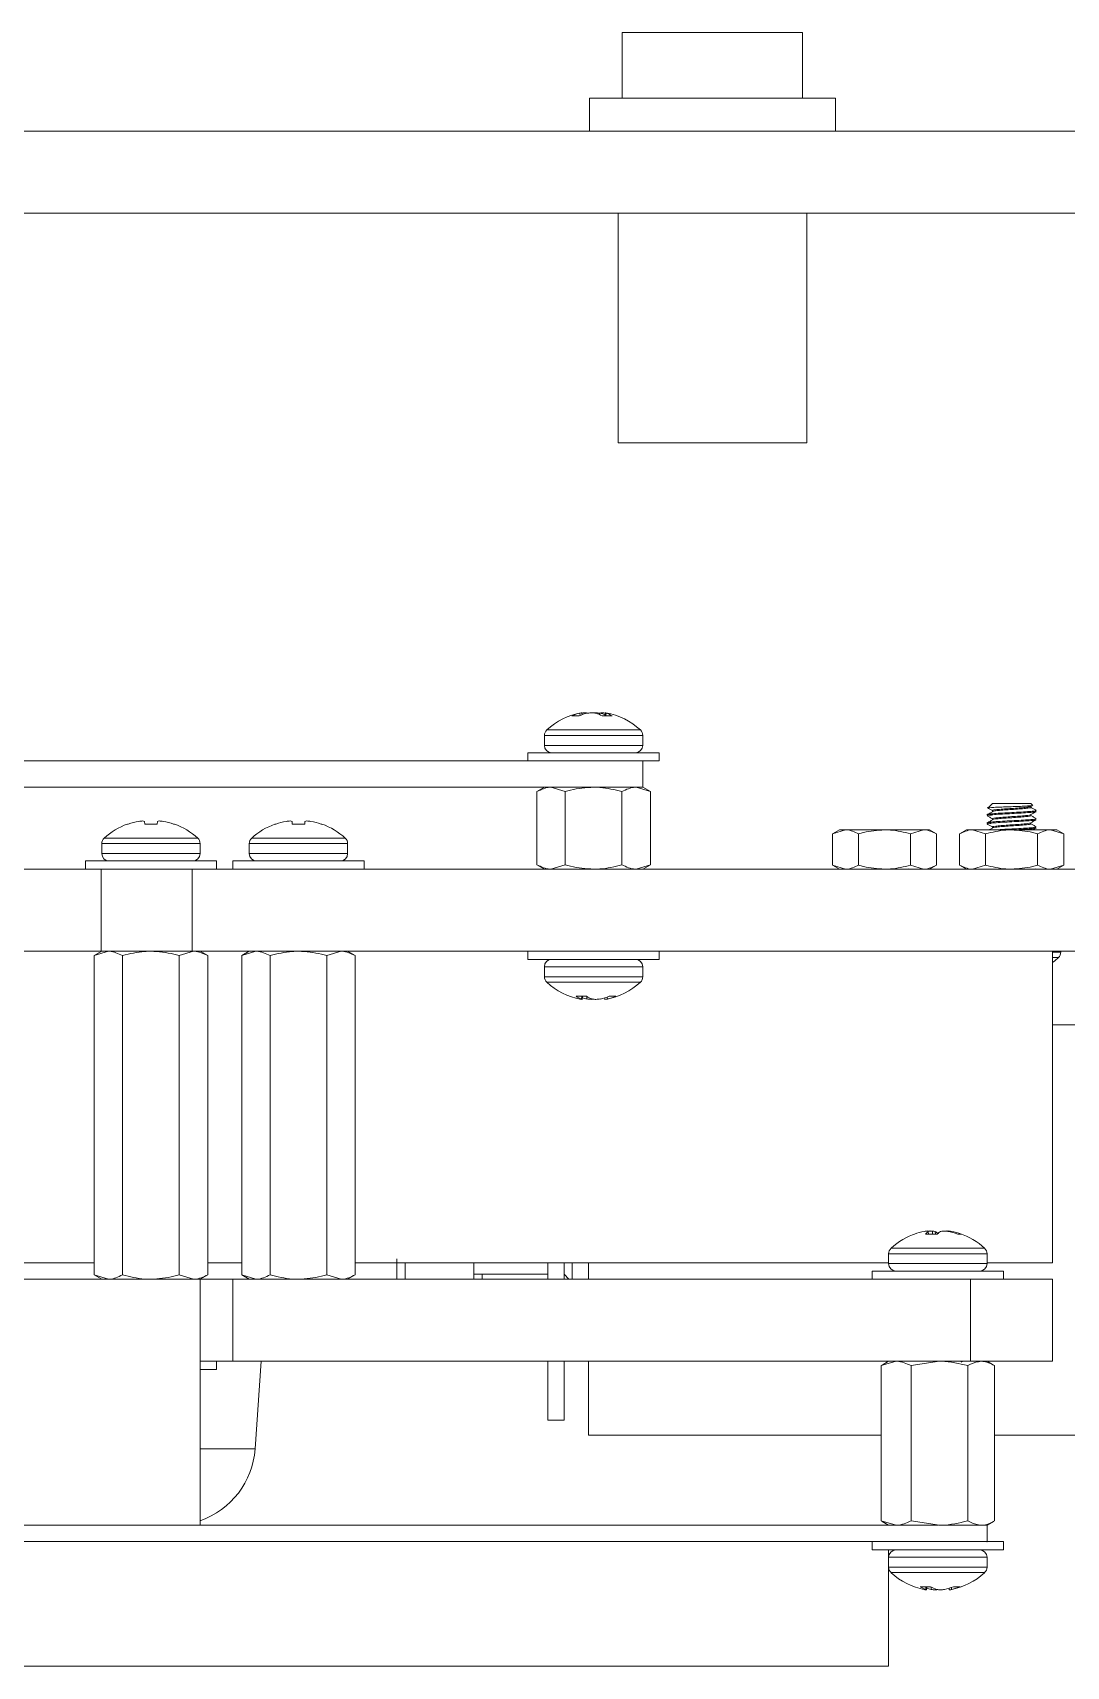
# Model space of a CAD drawing. Header units: inches. Extents: x -1846 to 3013, y 0 to 1997.
# Drawn here: x 2123.47 to 2154.99, y 741.88 to 791.68 of the extents above; entities that cross this region are included whole.
import ezdxf

# ---------------------------------------------------------------- set-up
doc = ezdxf.new("R2010")
doc.units = ezdxf.units.IN
doc.layers.get('0').update_dxf_attribs({"color": 2, "lineweight": 0})

msp = doc.modelspace()

# ---------------------------------------------------------------- linework, layer by layer
for p, q in [((2141.449, 791.679), (2141.449, 789.679)), ((2141.449, 791.679), (2146.949, 791.679)), ((2146.949, 791.679), (2146.949, 789.679)), ((2140.449, 789.679), (2140.449, 788.679)), ((2140.449, 789.679), (2147.949, 789.679)), ((2147.949, 789.679), (2147.949, 788.679)), ((2082.074, 788.679), (2162.074, 788.679)), ((2084.574, 786.179), (2159.574, 786.179)), ((2141.324, 779.179), (2141.324, 786.179)), ((2147.074, 779.179), (2147.074, 786.179)), ((2147.074, 779.179), (2141.324, 779.179)), ((2140.162, 770.865), (2140.157, 770.936)), ((2140.231, 770.891), (2140.226, 770.949)), ((2140.328, 770.948), (2140.328, 770.949)), ((2140.374, 770.932), (2140.374, 770.936)), ((2140.383, 770.934), (2140.382, 770.936)), ((2140.625, 770.938), (2140.625, 770.949)), ((2140.759, 770.892), (2140.757, 770.936)), ((2140.826, 770.949), (2140.826, 770.949)), ((2140.914, 770.854), (2140.923, 770.949)), ((2140.949, 770.854), (2140.956, 770.936)), ((2139.147, 770.424), (2142.001, 770.424)), ((2139.907, 770.854), (2140.134, 770.854)), ((2140.836, 770.854), (2141.139, 770.854)), ((2139.074, 770.258), (2139.074, 769.954)), ((2139.074, 770.258), (2142.074, 770.258)), ((2139.074, 769.954), (2142.074, 769.954)), ((2142.074, 769.954), (2142.074, 770.258)), ((2104.897, 769.479), (2139.252, 769.479)), ((2138.574, 769.729), (2138.574, 769.479)), ((2138.574, 769.729), (2142.574, 769.729)), ((2139.252, 769.479), (2141.897, 769.479)), ((2141.897, 769.479), (2142.074, 769.479)), ((2142.074, 769.479), (2142.074, 768.679)), ((2142.074, 769.479), (2142.574, 769.479)), ((2142.574, 769.479), (2142.574, 769.729)), ((2102.074, 768.679), (2142.074, 768.679)), ((2139.074, 768.679), (2138.842, 768.545)), ((2138.842, 768.545), (2138.842, 766.313)), ((2139.708, 768.545), (2139.275, 768.679)), ((2139.708, 768.545), (2139.708, 766.313)), ((2141.44, 768.545), (2141.44, 766.313)), ((2142.306, 768.545), (2141.873, 768.679)), ((2142.306, 768.545), (2142.074, 768.679)), ((2142.306, 768.545), (2142.306, 766.313)), ((2152.737, 768.179), (2152.608, 768.05)), ((2153.912, 768.179), (2152.737, 768.179)), ((2152.737, 767.967), (2152.737, 767.936)), ((2153.874, 768.109), (2153.816, 768.069)), ((2153.906, 768.087), (2153.976, 768.128)), ((2153.962, 768.129), (2153.912, 768.179)), ((2153.912, 768.061), (2153.912, 768.09)), ((2153.952, 767.913), (2153.952, 767.944)), ((2154.061, 767.93), (2154.074, 767.937)), ((2126.358, 767.554), (2126.383, 767.554)), ((2126.878, 767.636), (2126.885, 767.554)), ((2126.885, 767.554), (2127.263, 767.554)), ((2127.263, 767.554), (2127.271, 767.636)), ((2127.765, 767.554), (2127.791, 767.554)), ((2130.858, 767.554), (2130.883, 767.554)), ((2131.378, 767.636), (2131.385, 767.554)), ((2131.385, 767.554), (2131.763, 767.554)), ((2131.763, 767.554), (2131.771, 767.636)), ((2132.265, 767.554), (2132.291, 767.554)), ((2152.59, 767.844), (2152.579, 767.838)), ((2152.59, 767.594), (2152.579, 767.588)), ((2152.737, 767.717), (2152.737, 767.686)), ((2152.737, 767.467), (2152.737, 767.436)), ((2153.912, 767.811), (2153.912, 767.842)), ((2153.912, 767.561), (2153.912, 767.592)), ((2153.952, 767.663), (2153.952, 767.694)), ((2153.952, 767.413), (2153.952, 767.444)), ((2154.061, 767.68), (2154.074, 767.687)), ((2154.061, 767.43), (2154.074, 767.437)), ((2125.574, 766.958), (2125.574, 766.654)), ((2125.574, 766.958), (2128.574, 766.958)), ((2125.647, 767.124), (2128.501, 767.124)), ((2128.574, 766.654), (2128.574, 766.958)), ((2130.074, 766.958), (2130.074, 766.654)), ((2130.074, 766.958), (2133.074, 766.958)), ((2130.147, 767.124), (2133.001, 767.124)), ((2133.074, 766.654), (2133.074, 766.958)), ((2148.074, 767.379), (2147.862, 767.256)), ((2147.862, 767.256), (2148.259, 767.379)), ((2147.862, 767.256), (2147.862, 766.302)), ((2148.074, 767.379), (2148.259, 767.379)), ((2148.259, 767.379), (2149.449, 767.379)), ((2148.656, 767.256), (2148.656, 766.302)), ((2149.449, 767.379), (2150.64, 767.379)), ((2150.243, 767.256), (2150.64, 767.379)), ((2150.243, 767.256), (2150.243, 766.302)), ((2150.64, 767.379), (2150.824, 767.379)), ((2151.037, 767.256), (2150.824, 767.379)), ((2151.037, 767.256), (2151.037, 766.302)), ((2151.949, 767.379), (2151.737, 767.256)), ((2151.737, 766.302), (2151.737, 767.256)), ((2151.949, 767.379), (2152.134, 767.379)), ((2152.531, 767.256), (2152.134, 767.379)), ((2153.324, 767.379), (2152.134, 767.379)), ((2152.531, 766.302), (2152.531, 767.256)), ((2153.324, 767.379), (2154.515, 767.379)), ((2154.118, 766.302), (2154.118, 767.256)), ((2154.912, 767.256), (2154.515, 767.379)), ((2154.515, 767.379), (2154.699, 767.379)), ((2154.912, 767.256), (2154.699, 767.379)), ((2154.912, 766.302), (2154.912, 767.256)), ((2125.074, 766.429), (2125.074, 766.179)), ((2125.074, 766.429), (2129.074, 766.429)), ((2125.574, 766.654), (2128.574, 766.654)), ((2129.074, 766.179), (2129.074, 766.429)), ((2129.574, 766.429), (2129.574, 766.179)), ((2129.574, 766.429), (2133.574, 766.429)), ((2130.074, 766.654), (2133.074, 766.654)), ((2133.574, 766.179), (2133.574, 766.429)), ((2118.588, 766.179), (2125.561, 766.179)), ((2125.561, 763.679), (2125.561, 766.179)), ((2125.561, 766.179), (2128.334, 766.179)), ((2128.334, 766.179), (2128.334, 763.679)), ((2128.334, 766.179), (2162.348, 766.179)), ((2138.842, 766.313), (2139.074, 766.179)), ((2139.708, 766.313), (2139.275, 766.179)), ((2142.306, 766.313), (2141.873, 766.179)), ((2142.074, 766.179), (2142.306, 766.313)), ((2147.862, 766.302), (2148.074, 766.179)), ((2147.862, 766.302), (2148.259, 766.179)), ((2150.189, 766.181), (2150.198, 766.186)), ((2150.243, 766.302), (2150.64, 766.179)), ((2150.824, 766.179), (2151.037, 766.302)), ((2151.737, 766.302), (2151.949, 766.179)), ((2152.531, 766.302), (2152.134, 766.179)), ((2152.74, 766.182), (2152.734, 766.179)), ((2154.061, 766.18), (2154.074, 766.187)), ((2154.912, 766.302), (2154.515, 766.179)), ((2154.699, 766.179), (2154.912, 766.302)), ((2118.588, 763.679), (2125.561, 763.679)), ((2125.574, 763.679), (2125.342, 763.545)), ((2125.342, 763.545), (2125.775, 763.679)), ((2125.342, 753.813), (2125.342, 763.545)), ((2128.334, 763.679), (2125.561, 763.679)), ((2126.208, 753.813), (2126.208, 763.545)), ((2127.94, 763.545), (2128.373, 763.679)), ((2127.94, 753.813), (2127.94, 763.545)), ((2128.334, 763.679), (2162.348, 763.679)), ((2128.806, 763.545), (2128.574, 763.679)), ((2128.806, 753.813), (2128.806, 763.545)), ((2130.074, 763.679), (2129.842, 763.545)), ((2129.842, 763.545), (2130.275, 763.679)), ((2129.842, 753.813), (2129.842, 763.545)), ((2130.708, 753.813), (2130.708, 763.545)), ((2132.44, 763.545), (2132.873, 763.679)), ((2132.44, 753.813), (2132.44, 763.545)), ((2133.306, 763.545), (2133.074, 763.679)), ((2133.306, 753.813), (2133.306, 763.545)), ((2138.574, 763.679), (2138.574, 763.429)), ((2142.574, 763.429), (2142.574, 763.679)), ((2154.574, 763.679), (2154.574, 754.179)), ((2154.824, 763.65), (2154.574, 763.65)), ((2154.751, 763.484), (2154.574, 763.484)), ((2154.824, 763.65), (2154.824, 763.679)), ((2142.574, 763.429), (2138.574, 763.429)), ((2139.074, 763.204), (2139.074, 762.9)), ((2142.074, 763.204), (2139.074, 763.204)), ((2142.074, 762.9), (2142.074, 763.204)), ((2142.074, 762.9), (2139.074, 762.9)), ((2142.001, 762.734), (2139.147, 762.734)), ((2140.355, 762.304), (2140.039, 762.304)), ((2140.212, 762.304), (2140.206, 762.221)), ((2140.238, 762.304), (2140.229, 762.208)), ((2140.366, 762.298), (2140.368, 762.221)), ((2140.502, 762.233), (2140.502, 762.208)), ((2140.915, 762.256), (2140.919, 762.208)), ((2140.991, 762.282), (2140.995, 762.221)), ((2141.257, 762.304), (2141.05, 762.304)), ((2155.574, 761.429), (2154.574, 761.429)), ((2150.695, 755.054), (2151.058, 755.054)), ((2150.786, 755.054), (2150.779, 755.136)), ((2150.825, 755.149), (2150.825, 755.149)), ((2150.911, 755.054), (2150.907, 755.149)), ((2151, 755.054), (2150.994, 755.136)), ((2151.323, 755.149), (2151.323, 755.149)), ((2151.383, 755.135), (2151.385, 755.149)), ((2151.488, 755.112), (2151.489, 755.136)), ((2151.682, 755.054), (2151.791, 755.054)), ((2149.647, 754.624), (2152.501, 754.624)), ((2118.806, 754.179), (2125.342, 754.179)), ((2128.806, 754.179), (2129.842, 754.179)), ((2133.306, 754.179), (2149.574, 754.179)), ((2134.574, 754.179), (2134.574, 754.302)), ((2134.574, 754.179), (2134.636, 754.179)), ((2134.574, 753.679), (2134.574, 754.179)), ((2134.824, 753.679), (2134.824, 754.179)), ((2136.924, 753.679), (2136.924, 754.179)), ((2139.174, 753.679), (2139.174, 754.179)), ((2139.674, 753.679), (2139.674, 754.179)), ((2139.924, 754.179), (2139.924, 753.679)), ((2140.424, 754.179), (2140.424, 753.679)), ((2149.574, 754.458), (2149.574, 754.154)), ((2149.574, 754.458), (2152.574, 754.458)), ((2149.574, 754.154), (2152.574, 754.154)), ((2152.574, 754.154), (2152.574, 754.458)), ((2152.574, 754.179), (2154.574, 754.179)), ((2115.574, 753.679), (2128.574, 753.679)), ((2125.342, 753.813), (2125.574, 753.679)), ((2125.342, 753.813), (2125.775, 753.679)), ((2127.94, 753.813), (2128.373, 753.679)), ((2128.574, 753.679), (2128.806, 753.813)), ((2129.574, 753.679), (2128.574, 753.679)), ((2128.574, 753.679), (2128.574, 746.179)), ((2129.574, 751.179), (2129.574, 753.679)), ((2129.574, 753.679), (2152.074, 753.679)), ((2129.842, 753.813), (2130.074, 753.679)), ((2129.842, 753.813), (2130.275, 753.679)), ((2132.44, 753.813), (2132.873, 753.679)), ((2133.074, 753.679), (2133.306, 753.813)), ((2136.924, 753.829), (2139.174, 753.829)), ((2137.174, 753.679), (2137.174, 753.829)), ((2139.674, 753.829), (2139.824, 753.679)), ((2149.074, 753.929), (2149.074, 753.679)), ((2149.074, 753.929), (2153.074, 753.929)), ((2152.074, 751.179), (2152.074, 753.679)), ((2152.074, 753.679), (2154.574, 753.679)), ((2153.074, 753.679), (2153.074, 753.929)), ((2154.574, 753.679), (2154.574, 751.179)), ((2129.574, 751.179), (2128.574, 751.179)), ((2129.074, 750.929), (2129.074, 751.179)), ((2129.574, 751.179), (2152.074, 751.179)), ((2130.248, 748.504), (2130.435, 751.179)), ((2139.174, 749.379), (2139.174, 751.179)), ((2139.674, 749.379), (2139.674, 751.179)), ((2140.424, 751.179), (2140.424, 748.929)), ((2149.342, 746.313), (2149.342, 751.045)), ((2149.343, 751.045), (2149.801, 751.179)), ((2149.383, 751.067), (2149.343, 751.045)), ((2149.343, 746.313), (2149.343, 751.045)), ((2149.574, 751.179), (2149.374, 751.063)), ((2150.258, 751.045), (2151.123, 751.179)), ((2150.258, 746.313), (2150.258, 751.045)), ((2151.787, 751.151), (2151.82, 751.17)), ((2151.989, 746.313), (2151.989, 751.045)), ((2154.574, 751.179), (2152.074, 751.179)), ((2152.775, 751.063), (2152.574, 751.179)), ((2152.806, 746.313), (2152.806, 751.045)), ((2152.806, 746.313), (2152.806, 751.045)), ((2129.074, 750.929), (2128.574, 750.929)), ((2139.174, 749.379), (2139.674, 749.379)), ((2128.574, 748.504), (2130.248, 748.504)), ((2140.424, 748.929), (2149.342, 748.929)), ((2152.806, 748.929), (2155.574, 748.929)), ((2091.574, 746.179), (2151.074, 746.179)), ((2149.343, 746.313), (2149.801, 746.179)), ((2149.383, 746.29), (2149.343, 746.313)), ((2149.374, 746.295), (2149.574, 746.179)), ((2150.258, 746.313), (2151.123, 746.179)), ((2151.099, 746.179), (2152.574, 746.179)), ((2151.665, 746.179), (2151.659, 746.182)), ((2152.574, 746.179), (2152.775, 746.295)), ((2152.574, 746.179), (2152.574, 745.679)), ((2094.397, 745.679), (2149.752, 745.679)), ((2149.074, 745.679), (2149.074, 745.429)), ((2152.397, 745.679), (2149.752, 745.679)), ((2152.397, 745.679), (2152.574, 745.679)), ((2152.574, 745.679), (2152.513, 745.679)), ((2152.574, 745.679), (2152.574, 745.802)), ((2152.749, 745.679), (2152.574, 745.679)), ((2153.074, 745.679), (2152.749, 745.679)), ((2153.074, 745.429), (2153.074, 745.679)), ((2152.749, 745.429), (2149.074, 745.429)), ((2149.574, 745.204), (2149.574, 745.429)), ((2149.574, 745.204), (2149.574, 744.9)), ((2152.33, 745.204), (2149.574, 745.204)), ((2152.574, 745.204), (2152.33, 745.204)), ((2152.574, 744.9), (2152.574, 745.204)), ((2153.074, 745.429), (2152.749, 745.429)), ((2149.574, 741.879), (2149.574, 744.9)), ((2152.33, 744.9), (2149.574, 744.9)), ((2152.269, 744.734), (2149.647, 744.734)), ((2152.501, 744.734), (2152.269, 744.734)), ((2152.574, 744.9), (2152.33, 744.9)), ((2150.855, 744.304), (2150.538, 744.304)), ((2150.712, 744.304), (2150.705, 744.221)), ((2150.738, 744.304), (2150.729, 744.208)), ((2150.866, 744.297), (2150.868, 744.221)), ((2151.003, 744.232), (2151.002, 744.208)), ((2151.415, 744.256), (2151.419, 744.208)), ((2151.491, 744.282), (2151.495, 744.221)), ((2151.756, 744.304), (2151.55, 744.304)), ((2149.574, 741.879), (2094.574, 741.879))]:
    msp.add_line(p, q)
at = {"flags": 128}
msp.add_lwpolyline([(2154.574, 763.338), (2154.64, 763.389), (2154.751, 763.484)], dxfattribs=at)
for centre, radius, start, end in [((2140.574, 768.866), 2.113, 100.3237, 132.4927), ((2140.46, 769.6), 1.37, 102.7865, 113.7963), ((2140.718, 769.47), 1.502, 102.5413, 112.896), ((2140.295, 770.401), 0.553, 97.1986, 104.4315), ((2140.446, 769.179), 1.774, 93.9831, 98.0228), ((2140.265, 770.616), 0.338, 71.2644, 80.288), ((2140.268, 770.582), 0.372, 72.1736, 80.7943), ((2140.655, 768.951), 2.002, 93.7677, 97.5607), ((2140.406, 769.36), 1.593, 81.5123, 85.7557), ((2140.742, 769.367), 1.586, 94.2399, 96.0788), ((2140.494, 768.951), 2.002, 82.4393, 86.2323), ((2140.366, 770.013), 0.963, 60.7771, 73.4111), ((2140.435, 769.485), 1.486, 69.7358, 77.4905), ((2140.88, 770.582), 0.372, 99.2057, 107.8264), ((2140.696, 769.145), 1.808, 82.053, 86.0544), ((2140.703, 769.179), 1.774, 81.9772, 86.0169), ((2140.886, 770.81), 0.144, 60.9743, 74.8921), ((2140.574, 768.866), 2.113, 47.5073, 79.6763), ((2140.711, 770.146), 0.827, 58.816, 72.8094), ((2139.299, 770.258), 0.225, 132.4927, 180), ((2141.849, 770.258), 0.225, 0, 47.5073), ((2139.299, 769.954), 0.225, 180, 270), ((2141.849, 769.954), 0.225, 270, 0), ((2127.074, 765.566), 2.113, 109.825, 132.4927), ((2127.074, 765.55), 2.119, 100.1662, 109.027), ((2126.949, 765.862), 1.791, 93.964, 97.9842), ((2126.767, 767.299), 0.355, 71.7311, 80.5485), ((2127.382, 767.299), 0.355, 99.4515, 108.2689), ((2127.2, 765.862), 1.791, 82.0158, 86.036), ((2127.075, 765.55), 2.119, 70.973, 79.8338), ((2127.074, 765.566), 2.113, 47.5073, 70.175), ((2131.574, 765.566), 2.112, 109.825, 132.4927), ((2131.574, 765.55), 2.119, 100.1662, 109.027), ((2131.449, 765.862), 1.791, 93.964, 97.9842), ((2131.267, 767.299), 0.355, 71.7311, 80.5485), ((2131.882, 767.299), 0.355, 99.4515, 108.2689), ((2131.7, 765.862), 1.791, 82.0158, 86.036), ((2131.575, 765.55), 2.119, 70.973, 79.8338), ((2131.574, 765.566), 2.113, 47.5073, 70.175), ((2125.799, 766.958), 0.225, 132.4927, 180), ((2128.349, 766.958), 0.225, 0, 47.5073), ((2130.299, 766.958), 0.225, 132.4927, 180), ((2132.849, 766.958), 0.225, 0, 47.5073), ((2125.799, 766.654), 0.225, 180, 270), ((2128.349, 766.654), 0.225, 270, 0), ((2130.299, 766.654), 0.225, 180, 270), ((2132.849, 766.654), 0.225, 270, 0), ((2154.599, 763.65), 0.225, 312.4927, 0), ((2139.299, 763.204), 0.225, 90, 180), ((2141.849, 763.204), 0.225, 0, 90), ((2139.299, 762.9), 0.225, 180, 227.5073), ((2140.574, 764.291), 2.113, 227.5073, 259.2528), ((2140.574, 764.291), 2.112, 280.7472, 312.4927), ((2141.849, 762.9), 0.225, 312.4927, 0), ((2140.437, 762.9), 0.716, 236.2375, 251.1726), ((2140.306, 762.875), 0.671, 256.9198, 263.4879), ((2140.261, 762.294), 0.0917, 232.7324, 249.7878), ((2140.697, 763.773), 1.586, 253.0131, 258.0229), ((2140.798, 763.029), 0.849, 238.5944, 251.9298), ((2140.635, 764.259), 2.054, 262.5378, 266.2835), ((2140.389, 763.674), 1.47, 274.4144, 277.2624), ((2140.761, 763.679), 1.475, 261.1742, 265.5818), ((2140.514, 764.259), 2.054, 273.7165, 277.4622), ((2140.445, 763.798), 1.612, 282.0188, 292.0429), ((2140.843, 762.875), 0.671, 276.5121, 283.0802), ((2140.68, 763.674), 1.487, 282.223, 292.8038), ((2151.074, 753.066), 2.113, 108.3644, 132.4927), ((2151.015, 753.244), 1.925, 100.6485, 109.9615), ((2150.868, 753.895), 1.259, 94.7299, 99.5286), ((2150.975, 754.853), 0.344, 124.7182, 144.3849), ((2150.73, 755.095), 0.0645, 40.0329, 57.7895), ((2150.948, 753.363), 1.79, 93.9687, 95.7037), ((2150.95, 753.357), 1.797, 93.9614, 95.7215), ((2151.041, 753.065), 2.088, 93.6767, 97.3966), ((2150.77, 754.808), 0.346, 76.7973, 80.6734), ((2150.818, 754.266), 0.887, 78.581, 84.2378), ((2150.78, 754.787), 0.41, 43.9917, 58.5294), ((2151.388, 754.762), 0.441, 121.8651, 138.5307), ((2151.331, 754.266), 0.887, 95.7622, 101.419), ((2151.108, 753.065), 2.088, 82.6034, 86.3233), ((2151.379, 754.808), 0.346, 99.3266, 103.2027), ((2151.38, 754.814), 0.339, 99.4227, 103.3984), ((2151.2, 753.363), 1.79, 84.2963, 86.0313), ((2151.419, 755.095), 0.0645, 122.2105, 139.9671), ((2151.01, 753.17), 2, 70.3524, 79.4325), ((2151.281, 753.895), 1.259, 80.4714, 85.2701), ((2151.133, 753.244), 1.925, 70.0385, 79.3515), ((2151.074, 753.066), 2.113, 47.5073, 71.6356), ((2149.799, 754.458), 0.225, 132.4927, 180), ((2152.349, 754.458), 0.225, 0, 47.5073), ((2149.799, 754.154), 0.225, 180, 270), ((2152.349, 754.154), 0.225, 270, 0), ((2127.754, 748.679), 2.5, 289.1662, 356), ((2149.799, 745.204), 0.225, 90, 180), ((2152.349, 745.204), 0.225, 0, 90), ((2149.799, 744.9), 0.225, 180, 227.5073), ((2151.074, 746.291), 2.113, 227.5073, 259.26), ((2151.074, 746.291), 2.113, 280.74, 312.4927), ((2152.349, 744.9), 0.225, 312.4927, 0), ((2150.937, 744.901), 0.718, 236.2814, 251.201), ((2150.805, 744.873), 0.669, 256.9011, 263.4784), ((2150.761, 744.295), 0.0924, 232.8928, 249.8932), ((2151.197, 745.771), 1.584, 252.9844, 258.0156), ((2151.298, 745.03), 0.851, 238.6315, 251.9554), ((2151.135, 746.258), 2.054, 262.5365, 266.2829), ((2150.889, 745.676), 1.472, 274.4115, 277.2424), ((2151.26, 745.681), 1.477, 261.1799, 265.5848), ((2151.014, 746.258), 2.054, 273.7171, 277.4635), ((2150.945, 745.797), 1.61, 282.0263, 292.0551), ((2151.343, 744.873), 0.669, 276.5216, 283.0989), ((2151.18, 745.673), 1.485, 282.2311, 292.818)]:
    msp.add_arc(centre, radius, start, end)
for points, knots in [([(2139.275, 768.679), (2139.265, 768.679), (2139.119, 768.677), (2138.976, 768.608), (2138.842, 768.545)], [0, 0, 0, 0, 0.07016, 1, 1, 1, 1]), ([(2140.574, 768.679), (2140.338, 768.661), (2140.045, 768.639), (2139.763, 768.56), (2139.708, 768.545)], [0, 0, 0, 0, 0.804908, 1, 1, 1, 1]), ([(2141.44, 768.545), (2141.217, 768.6), (2140.932, 768.671), (2140.639, 768.677), (2140.574, 768.679)], [0, 0, 0, 0, 0.780622, 1, 1, 1, 1]), ([(2141.873, 768.679), (2141.863, 768.679), (2141.717, 768.677), (2141.574, 768.608), (2141.44, 768.545)], [0, 0, 0, 0, 0.07016, 1, 1, 1, 1]), ([(2153.952, 767.944), (2153.89, 767.939), (2153.763, 767.929), (2153.482, 767.912), (2153.182, 767.898), (2152.903, 767.882), (2152.689, 767.866), (2152.572, 767.851), (2152.563, 767.834), (2152.653, 767.824), (2152.697, 767.819)], [0, 0, 0, 0, 0.124092, 0.251443, 0.373754, 0.5, 0.626246, 0.748557, 0.875908, 1, 1, 1, 1]), ([(2152.578, 768.057), (2152.606, 768.041), (2152.658, 768.011), (2152.711, 767.98), (2152.737, 767.965)], [0, 0, 0, 0, 0.514957, 1, 1, 1, 1]), ([(2152.74, 767.932), (2152.713, 767.917), (2152.668, 767.89), (2152.623, 767.864), (2152.604, 767.853)], [0, 0, 0, 0, 0.593966, 1, 1, 1, 1]), ([(2152.613, 768.045), (2152.613, 768.046), (2152.613, 768.051), (2152.702, 768.058), (2152.862, 768.066), (2153.075, 768.076), (2153.311, 768.084), (2153.541, 768.092), (2153.742, 768.101), (2153.831, 768.107), (2153.874, 768.109)], [0, 0, 0, 0, 0.074664, 0.212696, 0.350022, 0.483013, 0.616006, 0.748639, 0.876595, 1, 1, 1, 1]), ([(2153.9, 768.066), (2153.904, 768.061), (2153.916, 768.052), (2153.827, 768.038), (2153.665, 768.023), (2153.448, 768.006), (2153.213, 767.992), (2152.994, 767.976), (2152.828, 767.959), (2152.735, 767.946), (2152.743, 767.936), (2152.747, 767.932)], [0, 0, 0, 0, 0.087721, 0.203953, 0.320185, 0.439481, 0.55404, 0.672297, 0.790555, 0.905113, 1, 1, 1, 1]), ([(2153.816, 768.069), (2153.767, 768.064), (2153.668, 768.054), (2153.447, 768.037), (2153.213, 768.023), (2152.994, 768.007), (2152.83, 767.991), (2152.741, 767.979), (2152.746, 767.97), (2152.748, 767.967)], [0, 0, 0, 0, 0.1521032, 0.3082165, 0.4581302, 0.6128838, 0.7676374, 0.917551, 1, 1, 1, 1]), ([(2153.816, 768.069), (2153.858, 768.074), (2153.904, 768.08), (2153.902, 768.086), (2153.901, 768.087)], [0, 0, 0, 0, 0.886251, 1, 1, 1, 1]), ([(2153.961, 768.121), (2153.962, 768.12), (2153.966, 768.117), (2153.927, 768.113), (2153.883, 768.11), (2153.874, 768.109)], [0, 0, 0, 0, 0.080476, 0.820611, 1, 1, 1, 1]), ([(2154.072, 767.971), (2154.045, 767.987), (2153.99, 768.018), (2153.936, 768.05), (2153.909, 768.066)], [0, 0, 0, 0, 0.5001829, 1, 1, 1, 1]), ([(2153.912, 767.843), (2153.939, 767.859), (2153.988, 767.887), (2154.036, 767.915), (2154.058, 767.928)], [0, 0, 0, 0, 0.555499, 1, 1, 1, 1]), ([(2154.059, 767.971), (2154.065, 767.967), (2154.08, 767.958), (2153.999, 767.949), (2153.952, 767.944)], [0, 0, 0, 0, 0.413186, 1, 1, 1, 1]), ([(2154.059, 767.937), (2154.064, 767.934), (2154.075, 767.926), (2154.001, 767.918), (2153.952, 767.913)], [0, 0, 0, 0, 0.355149, 1, 1, 1, 1]), ([(2153.952, 767.694), (2153.89, 767.689), (2153.763, 767.679), (2153.482, 767.662), (2153.182, 767.648), (2152.903, 767.632), (2152.689, 767.616), (2152.572, 767.601), (2152.563, 767.584), (2152.653, 767.574), (2152.697, 767.569)], [0, 0, 0, 0, 0.124092, 0.251443, 0.373754, 0.5, 0.626246, 0.748557, 0.875908, 1, 1, 1, 1]), ([(2153.952, 767.913), (2153.89, 767.908), (2153.763, 767.898), (2153.482, 767.881), (2153.183, 767.867), (2152.903, 767.851), (2152.691, 767.834), (2152.572, 767.821), (2152.583, 767.811), (2152.588, 767.807)], [0, 0, 0, 0, 0.146168, 0.296176, 0.440247, 0.588953, 0.737659, 0.88173, 1, 1, 1, 1]), ([(2152.578, 767.807), (2152.606, 767.791), (2152.658, 767.761), (2152.711, 767.73), (2152.737, 767.715)], [0, 0, 0, 0, 0.514957, 1, 1, 1, 1]), ([(2153.952, 767.663), (2153.89, 767.658), (2153.763, 767.648), (2153.482, 767.631), (2153.183, 767.617), (2152.903, 767.601), (2152.691, 767.584), (2152.572, 767.571), (2152.583, 767.561), (2152.588, 767.557)], [0, 0, 0, 0, 0.146168, 0.296176, 0.440247, 0.588953, 0.737659, 0.88173, 1, 1, 1, 1]), ([(2152.578, 767.557), (2152.606, 767.541), (2152.658, 767.511), (2152.711, 767.48), (2152.737, 767.465)], [0, 0, 0, 0, 0.514957, 1, 1, 1, 1]), ([(2152.74, 767.682), (2152.713, 767.667), (2152.668, 767.64), (2152.623, 767.614), (2152.604, 767.603)], [0, 0, 0, 0, 0.593966, 1, 1, 1, 1]), ([(2152.74, 767.432), (2152.713, 767.417), (2152.682, 767.399), (2152.652, 767.381), (2152.648, 767.379)], [0, 0, 0, 0, 0.881527, 1, 1, 1, 1]), ([(2153.9, 767.816), (2153.904, 767.811), (2153.916, 767.802), (2153.827, 767.788), (2153.665, 767.773), (2153.448, 767.756), (2153.213, 767.742), (2152.994, 767.726), (2152.828, 767.709), (2152.735, 767.696), (2152.743, 767.686), (2152.747, 767.682)], [0, 0, 0, 0, 0.087721, 0.203953, 0.320185, 0.439481, 0.55404, 0.672297, 0.790555, 0.905113, 1, 1, 1, 1]), ([(2153.9, 767.566), (2153.904, 767.561), (2153.916, 767.552), (2153.827, 767.538), (2153.665, 767.523), (2153.448, 767.506), (2153.213, 767.492), (2152.994, 767.476), (2152.828, 767.459), (2152.735, 767.446), (2152.743, 767.436), (2152.747, 767.432)], [0, 0, 0, 0, 0.087721, 0.203953, 0.320185, 0.439481, 0.55404, 0.672297, 0.790555, 0.905113, 1, 1, 1, 1]), ([(2153.9, 767.843), (2153.903, 767.84), (2153.911, 767.832), (2153.826, 767.819), (2153.665, 767.804), (2153.448, 767.787), (2153.213, 767.773), (2152.994, 767.757), (2152.83, 767.741), (2152.741, 767.729), (2152.746, 767.72), (2152.748, 767.717)], [0, 0, 0, 0, 0.065698, 0.189046, 0.312395, 0.438996, 0.560569, 0.686067, 0.811565, 0.933138, 1, 1, 1, 1]), ([(2153.9, 767.593), (2153.903, 767.59), (2153.911, 767.582), (2153.826, 767.569), (2153.665, 767.554), (2153.448, 767.537), (2153.213, 767.523), (2152.994, 767.507), (2152.83, 767.491), (2152.741, 767.479), (2152.746, 767.47), (2152.748, 767.467)], [0, 0, 0, 0, 0.0656977, 0.1890463, 0.312395, 0.4389957, 0.5605687, 0.6860667, 0.8115647, 0.9331377, 1, 1, 1, 1]), ([(2153.952, 767.444), (2153.89, 767.439), (2153.763, 767.429), (2153.48, 767.412), (2153.187, 767.398), (2152.968, 767.386), (2152.887, 767.38), (2152.873, 767.379)], [0, 0, 0, 0, 0.2365861, 0.4793863, 0.7125787, 0.9532721, 1, 1, 1, 1]), ([(2154.072, 767.721), (2154.045, 767.737), (2153.99, 767.768), (2153.936, 767.8), (2153.909, 767.816)], [0, 0, 0, 0, 0.5001829, 1, 1, 1, 1]), ([(2154.072, 767.471), (2154.045, 767.487), (2153.99, 767.518), (2153.936, 767.55), (2153.909, 767.566)], [0, 0, 0, 0, 0.5001829, 1, 1, 1, 1]), ([(2153.912, 767.593), (2153.939, 767.609), (2153.988, 767.637), (2154.036, 767.665), (2154.058, 767.678)], [0, 0, 0, 0, 0.555499, 1, 1, 1, 1]), ([(2154.059, 767.721), (2154.065, 767.717), (2154.08, 767.708), (2153.999, 767.699), (2153.952, 767.694)], [0, 0, 0, 0, 0.413186, 1, 1, 1, 1]), ([(2154.059, 767.687), (2154.064, 767.684), (2154.075, 767.676), (2154.001, 767.668), (2153.952, 767.663)], [0, 0, 0, 0, 0.355149, 1, 1, 1, 1]), ([(2154.059, 767.471), (2154.065, 767.467), (2154.08, 767.458), (2153.999, 767.449), (2153.952, 767.444)], [0, 0, 0, 0, 0.413186, 1, 1, 1, 1]), ([(2154.059, 767.437), (2154.064, 767.434), (2154.075, 767.426), (2154.001, 767.418), (2153.952, 767.413)], [0, 0, 0, 0, 0.3551491, 1, 1, 1, 1]), ([(2153.973, 767.379), (2153.98, 767.383), (2154.008, 767.399), (2154.036, 767.415), (2154.058, 767.428)], [0, 0, 0, 0, 0.233741, 1, 1, 1, 1]), ([(2148.259, 767.379), (2148.268, 767.379), (2148.402, 767.377), (2148.533, 767.314), (2148.656, 767.256)], [0, 0, 0, 0, 0.07015, 1, 1, 1, 1]), ([(2148.656, 767.256), (2148.706, 767.27), (2148.964, 767.343), (2149.233, 767.363), (2149.449, 767.379)], [0, 0, 0, 0, 0.194876, 1, 1, 1, 1]), ([(2149.449, 767.379), (2149.508, 767.378), (2149.777, 767.372), (2150.039, 767.307), (2150.243, 767.256)], [0, 0, 0, 0, 0.2192088, 1, 1, 1, 1]), ([(2150.64, 767.379), (2150.65, 767.379), (2150.784, 767.377), (2150.915, 767.314), (2151.037, 767.256)], [0, 0, 0, 0, 0.07015, 1, 1, 1, 1]), ([(2152.134, 767.379), (2152.124, 767.379), (2151.99, 767.377), (2151.859, 767.314), (2151.737, 767.256)], [0, 0, 0, 0, 0.07015, 1, 1, 1, 1]), ([(2153.324, 767.379), (2153.266, 767.378), (2152.997, 767.372), (2152.735, 767.307), (2152.531, 767.256)], [0, 0, 0, 0, 0.2192088, 1, 1, 1, 1]), ([(2154.118, 767.256), (2154.068, 767.27), (2153.809, 767.343), (2153.541, 767.363), (2153.324, 767.379)], [0, 0, 0, 0, 0.194876, 1, 1, 1, 1]), ([(2153.952, 767.413), (2153.89, 767.408), (2153.763, 767.398), (2153.558, 767.386), (2153.441, 767.38), (2153.424, 767.379)], [0, 0, 0, 0, 0.454543, 0.921026, 1, 1, 1, 1]), ([(2154.515, 767.379), (2154.506, 767.379), (2154.372, 767.377), (2154.24, 767.314), (2154.118, 767.256)], [0, 0, 0, 0, 0.07015, 1, 1, 1, 1]), ([(2139.275, 766.179), (2139.265, 766.179), (2139.119, 766.181), (2138.976, 766.249), (2138.842, 766.313)], [0, 0, 0, 0, 0.07016, 1, 1, 1, 1]), ([(2140.574, 766.179), (2140.338, 766.196), (2140.045, 766.218), (2139.763, 766.297), (2139.708, 766.313)], [0, 0, 0, 0, 0.804908, 1, 1, 1, 1]), ([(2141.44, 766.313), (2141.217, 766.257), (2140.932, 766.186), (2140.639, 766.18), (2140.574, 766.179)], [0, 0, 0, 0, 0.780622, 1, 1, 1, 1]), ([(2141.873, 766.179), (2141.863, 766.179), (2141.717, 766.181), (2141.574, 766.249), (2141.44, 766.313)], [0, 0, 0, 0, 0.07016, 1, 1, 1, 1]), ([(2148.259, 766.179), (2148.268, 766.179), (2148.402, 766.181), (2148.533, 766.243), (2148.656, 766.302)], [0, 0, 0, 0, 0.07015, 1, 1, 1, 1]), ([(2148.656, 766.302), (2148.706, 766.287), (2148.964, 766.215), (2149.233, 766.195), (2149.449, 766.179)], [0, 0, 0, 0, 0.194876, 1, 1, 1, 1]), ([(2149.449, 766.179), (2149.508, 766.18), (2149.777, 766.186), (2150.039, 766.251), (2150.243, 766.302)], [0, 0, 0, 0, 0.2192088, 1, 1, 1, 1]), ([(2150.64, 766.179), (2150.65, 766.179), (2150.784, 766.181), (2150.915, 766.243), (2151.037, 766.302)], [0, 0, 0, 0, 0.07015, 1, 1, 1, 1]), ([(2152.134, 766.179), (2152.124, 766.179), (2151.99, 766.181), (2151.859, 766.243), (2151.737, 766.302)], [0, 0, 0, 0, 0.07015, 1, 1, 1, 1]), ([(2153.324, 766.179), (2153.266, 766.18), (2152.997, 766.186), (2152.735, 766.251), (2152.531, 766.302)], [0, 0, 0, 0, 0.2192088, 1, 1, 1, 1]), ([(2154.118, 766.302), (2154.068, 766.287), (2153.809, 766.215), (2153.541, 766.195), (2153.324, 766.179)], [0, 0, 0, 0, 0.194876, 1, 1, 1, 1]), ([(2154.515, 766.179), (2154.506, 766.179), (2154.372, 766.181), (2154.24, 766.243), (2154.118, 766.302)], [0, 0, 0, 0, 0.07015, 1, 1, 1, 1]), ([(2125.775, 763.679), (2125.786, 763.679), (2125.932, 763.677), (2126.075, 763.608), (2126.208, 763.545)], [0, 0, 0, 0, 0.07016, 1, 1, 1, 1]), ([(2126.208, 763.545), (2126.431, 763.6), (2126.717, 763.671), (2127.01, 763.677), (2127.074, 763.679)], [0, 0, 0, 0, 0.780622, 1, 1, 1, 1]), ([(2127.074, 763.679), (2127.31, 763.661), (2127.604, 763.639), (2127.885, 763.56), (2127.94, 763.545)], [0, 0, 0, 0, 0.8049075, 1, 1, 1, 1]), ([(2128.373, 763.679), (2128.384, 763.679), (2128.53, 763.677), (2128.673, 763.608), (2128.806, 763.545)], [0, 0, 0, 0, 0.0701596, 1, 1, 1, 1]), ([(2130.275, 763.679), (2130.286, 763.679), (2130.432, 763.677), (2130.575, 763.608), (2130.708, 763.545)], [0, 0, 0, 0, 0.07016, 1, 1, 1, 1]), ([(2130.708, 763.545), (2130.931, 763.6), (2131.217, 763.671), (2131.51, 763.677), (2131.574, 763.679)], [0, 0, 0, 0, 0.780622, 1, 1, 1, 1]), ([(2131.574, 763.679), (2131.81, 763.661), (2132.104, 763.639), (2132.385, 763.56), (2132.44, 763.545)], [0, 0, 0, 0, 0.8049075, 1, 1, 1, 1]), ([(2132.873, 763.679), (2132.884, 763.679), (2133.03, 763.677), (2133.173, 763.608), (2133.306, 763.545)], [0, 0, 0, 0, 0.0701596, 1, 1, 1, 1]), ([(2125.775, 753.679), (2125.786, 753.679), (2125.932, 753.681), (2126.075, 753.749), (2126.208, 753.813)], [0, 0, 0, 0, 0.07016, 1, 1, 1, 1]), ([(2126.208, 753.813), (2126.431, 753.757), (2126.717, 753.686), (2127.01, 753.68), (2127.074, 753.679)], [0, 0, 0, 0, 0.780622, 1, 1, 1, 1]), ([(2127.074, 753.679), (2127.31, 753.696), (2127.604, 753.718), (2127.885, 753.797), (2127.94, 753.813)], [0, 0, 0, 0, 0.8049075, 1, 1, 1, 1]), ([(2128.373, 753.679), (2128.384, 753.679), (2128.53, 753.681), (2128.673, 753.749), (2128.806, 753.813)], [0, 0, 0, 0, 0.07016, 1, 1, 1, 1]), ([(2130.275, 753.679), (2130.286, 753.679), (2130.432, 753.681), (2130.575, 753.749), (2130.708, 753.813)], [0, 0, 0, 0, 0.07016, 1, 1, 1, 1]), ([(2130.708, 753.813), (2130.931, 753.757), (2131.217, 753.686), (2131.51, 753.68), (2131.574, 753.679)], [0, 0, 0, 0, 0.780622, 1, 1, 1, 1]), ([(2131.574, 753.679), (2131.81, 753.696), (2132.104, 753.718), (2132.385, 753.797), (2132.44, 753.813)], [0, 0, 0, 0, 0.8049075, 1, 1, 1, 1]), ([(2132.873, 753.679), (2132.884, 753.679), (2133.03, 753.681), (2133.173, 753.749), (2133.306, 753.813)], [0, 0, 0, 0, 0.07016, 1, 1, 1, 1]), ([(2149.801, 751.179), (2149.811, 751.179), (2149.966, 751.177), (2150.117, 751.108), (2150.258, 751.045)], [0, 0, 0, 0, 0.07016, 1, 1, 1, 1]), ([(2151.123, 751.179), (2151.144, 751.179), (2151.436, 751.177), (2151.723, 751.108), (2151.989, 751.045)], [0, 0, 0, 0, 0.07016, 1, 1, 1, 1]), ([(2151.989, 751.045), (2152.015, 751.06), (2152.148, 751.139), (2152.286, 751.161), (2152.397, 751.179)], [0, 0, 0, 0, 0.195092, 1, 1, 1, 1]), ([(2152.397, 751.179), (2152.428, 751.177), (2152.566, 751.171), (2152.7, 751.1), (2152.806, 751.045)], [0, 0, 0, 0, 0.219378, 1, 1, 1, 1]), ([(2149.801, 746.179), (2149.811, 746.179), (2149.966, 746.181), (2150.117, 746.249), (2150.258, 746.313)], [0, 0, 0, 0, 0.07016, 1, 1, 1, 1]), ([(2151.123, 746.179), (2151.144, 746.179), (2151.436, 746.181), (2151.723, 746.249), (2151.989, 746.313)], [0, 0, 0, 0, 0.07016, 1, 1, 1, 1]), ([(2151.989, 746.313), (2152.015, 746.297), (2152.148, 746.218), (2152.286, 746.196), (2152.397, 746.179)], [0, 0, 0, 0, 0.195092, 1, 1, 1, 1]), ([(2152.397, 746.179), (2152.428, 746.18), (2152.566, 746.186), (2152.7, 746.257), (2152.806, 746.313)], [0, 0, 0, 0, 0.219378, 1, 1, 1, 1])]:
    msp.add_open_spline(points, degree=3, knots=knots)
for p in [(2134.574, 754.179), (2152.574, 745.679)]:
    msp.add_point(p)

doc.saveas('drawing.dxf')
